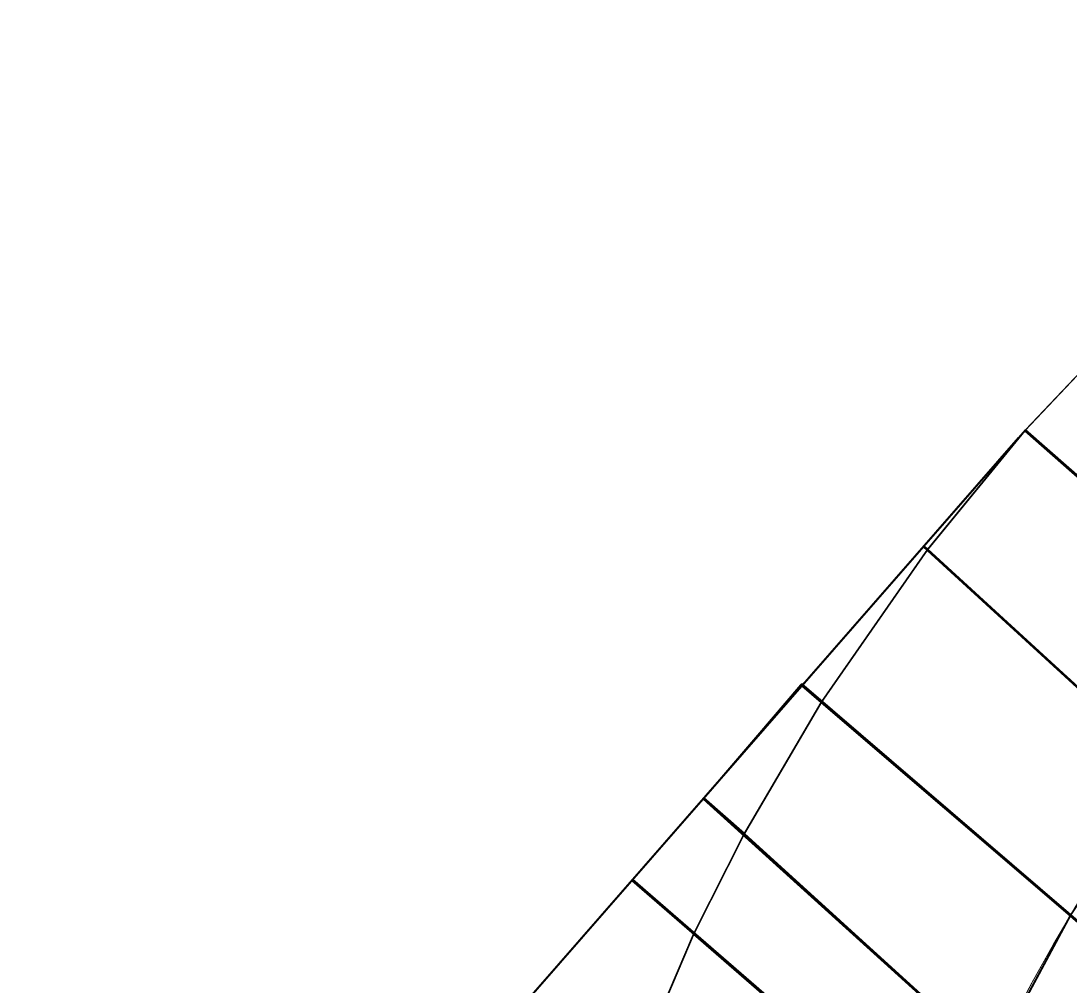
# Model space of a CAD drawing. Header units: millimetres. Extents: x 214.9 to 236.2, y -44.5 to -21.
# Drawn here: x 229.637 to 231.069, y -22.806 to -21.489 of the extents above; entities that cross this region are included whole.
import ezdxf

# ---------------------------------------------------------------- set-up
doc = ezdxf.new("R2010")
doc.units = ezdxf.units.MM
doc.header["$MEASUREMENT"] = 0
doc.layers.add('Camada 1', color=7, linetype='Continuous')
doc.layers.add('Layer1', color=10, linetype='Continuous', lineweight=35)

msp = doc.modelspace()

# ---------------------------------------------------------------- linework, layer by layer
for p, q in [((231.0061, -22.0477, 1.803), (231.1562, -21.8893, 1.8017)), ((231.1562, -21.8893, 2.2017), (231.0061, -22.0477, 2.2017)), ((231.0072, -22.0463, 0.0013), (231.1574, -21.8878)), ((231.1574, -21.8878, 0.4), (231.0072, -22.0463, 0.4)), ((231.0061, -22.0477, 1.8017), (229.3523, -23.9406, 1.8017)), ((231.0061, -22.0477, 1.8017), (229.3523, -23.9406, 1.8017)), ((231.0072, -22.0463), (229.3534, -23.9392)), ((229.3534, -23.9392), (230.9976, -22.0568)), ((231.0072, -22.0463), (229.3535, -23.9391)), ((230.8676, -22.2061, 2.2017), (231.0061, -22.0477, 2.2017)), ((230.8677, -22.2061, 2.2017), (231.0061, -22.0477, 2.2017)), ((230.8688, -22.2047, 0.4), (231.0072, -22.0463, 0.4)), ((230.8688, -22.2047, 0.4), (231.0072, -22.0463, 0.4)), ((231.0061, -22.0477, 1.8017), (230.8727, -22.2105, 1.8017)), ((230.8727, -22.2105, 2.2017), (231.0061, -22.0477, 2.2017)), ((231.0061, -22.0477, 1.8017), (230.8727, -22.2106, 1.8017)), ((230.8727, -22.2106, 2.2017), (231.0061, -22.0477, 2.2017)), ((231.0072, -22.0463), (230.8738, -22.2091)), ((230.8738, -22.2091, 0.4), (231.0072, -22.0463, 0.4)), ((231.0072, -22.0463), (230.8739, -22.2091)), ((230.8739, -22.2091, 0.4), (231.0072, -22.0463, 0.4)), ((231.0061, -22.0477, 1.8017), (231.0061, -22.0477, 2.2017)), ((231.0061, -22.0477, 1.8017), (231.0061, -22.0477, 2.2017)), ((231.0061, -22.0477, 1.8023), (231.3379, -22.3396, 1.8017)), ((231.0061, -22.0477, 2.2017), (231.3379, -22.3396, 2.2017)), ((231.0072, -22.0463), (231.0072, -22.0463, 0.4)), ((231.0072, -22.0463), (231.0072, -22.0463, 0.4)), ((231.0072, -22.0463, 0.0006), (231.3391, -22.3382)), ((231.0072, -22.0463, 0.4), (231.3391, -22.3382, 0.4)), ((229.3523, -23.9406, 1.8017), (230.9964, -22.0583, 1.8017)), ((230.8677, -22.2061, 1.8017), (230.7021, -22.3956, 1.8017)), ((230.8677, -22.2061, 2.2017), (230.7021, -22.3956, 2.2017)), ((230.8676, -22.2061, 1.8017), (230.7021, -22.3956, 1.8017)), ((230.8676, -22.2061, 2.2017), (230.7021, -22.3956, 2.2017)), ((230.8688, -22.2047), (230.7033, -22.3942)), ((230.8688, -22.2047, 0.4), (230.7033, -22.3942, 0.4)), ((230.8688, -22.2047), (230.7033, -22.3942)), ((230.8688, -22.2047, 0.4), (230.7033, -22.3942, 0.4)), ((230.8727, -22.2105, 1.8017), (230.7282, -22.4183, 1.8017)), ((230.7282, -22.4183, 2.2017), (230.8727, -22.2105, 2.2017)), ((230.8727, -22.2106, 1.8017), (230.7282, -22.4184, 1.8017)), ((230.7282, -22.4184, 2.2017), (230.8727, -22.2106, 2.2017)), ((230.8739, -22.2091), (230.7293, -22.4169)), ((230.7293, -22.4169, 0.4), (230.8739, -22.2091, 0.4)), ((230.8738, -22.2091), (230.7293, -22.417)), ((230.7293, -22.417, 0.4), (230.8738, -22.2091, 0.4)), ((230.8727, -22.2106, 1.8017), (230.8676, -22.2061, 1.8017)), ((230.8676, -22.2061, 1.8017), (230.8676, -22.2061, 2.2017)), ((230.8727, -22.2106, 2.2017), (230.8676, -22.2061, 2.2017)), ((230.8727, -22.2105, 1.8017), (230.8677, -22.2061, 1.8017)), ((230.8677, -22.2061, 1.8017), (230.8677, -22.2061, 2.2017)), ((230.8727, -22.2105, 2.2017), (230.8677, -22.2061, 2.2017)), ((230.8739, -22.2091), (230.8688, -22.2047)), ((230.8688, -22.2047), (230.8688, -22.2047, 0.4)), ((230.8739, -22.2091, 0.4), (230.8688, -22.2047, 0.4)), ((230.8738, -22.2091), (230.8688, -22.2047)), ((230.8688, -22.2047), (230.8688, -22.2047, 0.4)), ((230.8738, -22.2091, 0.4), (230.8688, -22.2047, 0.4)), ((230.8727, -22.2105, 1.8017), (230.8727, -22.2105, 2.2017)), ((230.8727, -22.2106, 1.8017), (230.8727, -22.2106, 2.2017)), ((230.8727, -22.2106, 1.8017), (231.2002, -22.5107, 1.8017)), ((231.2002, -22.5107, 2.2017), (230.8727, -22.2106, 2.2017)), ((230.8738, -22.2091), (230.8738, -22.2091, 0.4)), ((230.8738, -22.2091), (231.2013, -22.5093)), ((231.2013, -22.5093, 0.4), (230.8738, -22.2091, 0.4)), ((230.8739, -22.2091), (230.8739, -22.2091, 0.4)), ((230.7021, -22.3956, 2.2017), (230.5672, -22.5501, 2.2017)), ((230.7021, -22.3956, 2.2017), (230.5672, -22.5501, 2.2017)), ((230.7033, -22.3942, 0.4), (230.5683, -22.5486, 0.4)), ((230.7033, -22.3942, 0.4), (230.5683, -22.5487, 0.4)), ((230.7282, -22.4183, 1.8017), (230.7021, -22.3956, 1.8017)), ((230.7021, -22.3956, 1.8017), (230.7021, -22.3956, 2.2017)), ((230.7021, -22.3956, 2.2017), (230.7282, -22.4183, 2.2017)), ((230.7282, -22.4184, 1.8017), (230.7021, -22.3956, 1.8017)), ((230.7021, -22.3956, 1.8017), (230.7021, -22.3956, 2.2017)), ((230.7021, -22.3956, 2.2017), (230.7282, -22.4184, 2.2017)), ((230.7293, -22.4169), (230.7033, -22.3942)), ((230.7033, -22.3942), (230.7033, -22.3942, 0.4)), ((230.7033, -22.3942, 0.4), (230.7293, -22.4169, 0.4)), ((230.7293, -22.417), (230.7033, -22.3942)), ((230.7033, -22.3942), (230.7033, -22.3942, 0.4)), ((230.7033, -22.3942, 0.4), (230.7293, -22.417, 0.4)), ((230.6227, -22.5986, 1.8017), (230.7282, -22.4184, 1.8017)), ((230.7282, -22.4184, 2.2017), (230.6227, -22.5986, 2.2017)), ((230.6228, -22.5986, 1.8017), (230.7282, -22.4183, 1.8017)), ((230.7282, -22.4183, 2.2017), (230.6228, -22.5986, 2.2017)), ((230.6239, -22.5972), (230.7293, -22.4169)), ((230.7293, -22.4169, 0.4), (230.6239, -22.5972, 0.4)), ((230.6239, -22.5972), (230.7293, -22.417)), ((230.7293, -22.417, 0.4), (230.6239, -22.5972, 0.4)), ((230.7282, -22.4183, 1.8017), (230.7282, -22.4183, 2.2017)), ((230.7282, -22.4184, 1.8017), (230.7282, -22.4184, 2.2017)), ((230.7282, -22.4184, 1.8017), (231.068, -22.7095, 1.8017)), ((230.7282, -22.4184, 2.2017), (231.068, -22.7095, 2.2017)), ((230.7293, -22.4169), (230.7293, -22.4169, 0.4)), ((230.7293, -22.417), (230.7293, -22.417, 0.4)), ((230.7293, -22.417), (231.0691, -22.7081)), ((230.7293, -22.417, 0.4), (231.0691, -22.7081, 0.4)), ((231.2002, -22.5107, 1.8017), (231.068, -22.7095, 1.8017)), ((231.068, -22.7095, 2.2017), (231.2002, -22.5107, 2.2017)), ((231.2002, -22.5107, 2.1817), (231.068, -22.7095, 2.1817)), ((230.5672, -22.5501, 2.2017), (230.4702, -22.6611, 2.2017)), ((230.5672, -22.5501, 2.2017), (230.4702, -22.6611, 2.2017)), ((230.5683, -22.5486, 0.4), (230.4713, -22.6596, 0.4)), ((230.5683, -22.5487, 0.4), (230.4713, -22.6597, 0.4)), ((230.6228, -22.5986, 1.8017), (230.5672, -22.5501, 1.8017)), ((230.5672, -22.5501, 1.8017), (230.5672, -22.5501, 2.2017)), ((230.6228, -22.5986, 2.2017), (230.5672, -22.5501, 2.2017)), ((230.6227, -22.5986, 1.8017), (230.5672, -22.5501, 1.8017)), ((230.5672, -22.5501, 1.8017), (230.5672, -22.5501, 2.2017)), ((230.6227, -22.5986, 2.2017), (230.5672, -22.5501, 2.2017)), ((230.6239, -22.5972), (230.5683, -22.5486)), ((230.5683, -22.5486), (230.5683, -22.5486, 0.4)), ((230.6239, -22.5972, 0.4), (230.5683, -22.5486, 0.4)), ((230.6239, -22.5972), (230.5683, -22.5487)), ((230.5683, -22.5487), (230.5683, -22.5487, 0.4)), ((230.6239, -22.5972, 0.4), (230.5683, -22.5487, 0.4)), ((230.5541, -22.7344, 1.8017), (230.6228, -22.5986, 1.8017)), ((230.6228, -22.5986, 2.2017), (230.5541, -22.7344, 2.2017)), ((230.5541, -22.7344, 1.8017), (230.6227, -22.5986, 1.8017)), ((230.6227, -22.5986, 2.2017), (230.5541, -22.7344, 2.2017)), ((230.5553, -22.733), (230.6239, -22.5972)), ((230.6239, -22.5972, 0.4), (230.5553, -22.733, 0.4)), ((230.5553, -22.733), (230.6239, -22.5972)), ((230.6239, -22.5972, 0.4), (230.5553, -22.733, 0.4)), ((230.6227, -22.5986, 1.8017), (230.6227, -22.5986, 2.2017)), ((230.6227, -22.5986, 1.8017), (230.9617, -22.9065, 1.8017)), ((230.6227, -22.5986, 2.2017), (230.9617, -22.9065, 2.2017)), ((230.6228, -22.5986, 1.8017), (230.6228, -22.5986, 2.2017)), ((230.6239, -22.5972), (230.6239, -22.5972, 0.4)), ((230.6239, -22.5972), (230.6239, -22.5972, 0.4)), ((230.6239, -22.5972), (230.9628, -22.9051)), ((230.6239, -22.5972, 0.4), (230.9628, -22.9051, 0.4)), ((230.4702, -22.6611, 2.2017), (230.3253, -22.8269, 2.2017)), ((230.4702, -22.6611, 2.2017), (230.3253, -22.8269, 2.2017)), ((230.4713, -22.6596, 0.4), (230.3265, -22.8254, 0.4)), ((230.4713, -22.6597, 0.4), (230.3265, -22.8255, 0.4)), ((230.5541, -22.7344, 1.8017), (230.4702, -22.6611, 1.8017)), ((230.4702, -22.6611, 1.8017), (230.4702, -22.6611, 2.2017)), ((230.5541, -22.7344, 2.2017), (230.4702, -22.6611, 2.2017)), ((230.5541, -22.7344, 1.8017), (230.4702, -22.6611, 1.8017)), ((230.4702, -22.6611, 1.8017), (230.4702, -22.6611, 2.2017)), ((230.5541, -22.7344, 2.2017), (230.4702, -22.6611, 2.2017)), ((230.5553, -22.733), (230.4713, -22.6596)), ((230.4713, -22.6596), (230.4713, -22.6596, 0.4)), ((230.5553, -22.733, 0.4), (230.4713, -22.6596, 0.4)), ((230.5553, -22.733), (230.4713, -22.6597)), ((230.4713, -22.6597), (230.4713, -22.6597, 0.4)), ((230.5553, -22.733, 0.4), (230.4713, -22.6597, 0.4)), ((231.068, -22.7095, 1.8017), (230.9617, -22.9065, 1.8017)), ((230.9617, -22.9065, 2.2017), (231.068, -22.7095, 2.2017)), ((231.068, -22.7095, 2.1817), (230.9617, -22.9065, 2.1817)), ((231.0691, -22.7081), (230.9628, -22.9051)), ((230.9628, -22.9051, 0.4), (231.0691, -22.7081, 0.4)), ((231.0691, -22.7081, 0.38), (230.9628, -22.9051, 0.38)), ((231.068, -22.7095, 1.8017), (231.068, -22.7095, 2.2017)), ((231.068, -22.7095, 1.8017), (231.1808, -22.8077, 1.8017)), ((231.068, -22.7095, 1.8017), (231.068, -22.7095, 2.1817)), ((231.068, -22.7095, 2.1817), (231.1808, -22.8077, 2.1817)), ((230.4634, -22.9475, 1.8017), (230.5541, -22.7344, 1.8017)), ((230.5541, -22.7344, 2.2017), (230.4634, -22.9475, 2.2017)), ((230.4634, -22.9475, 1.8017), (230.5541, -22.7344, 1.8017)), ((230.5541, -22.7344, 2.2017), (230.4634, -22.9475, 2.2017)), ((230.4645, -22.946), (230.5553, -22.733)), ((230.5553, -22.733, 0.4), (230.4645, -22.946, 0.4)), ((230.4645, -22.9461), (230.5553, -22.733)), ((230.5553, -22.733, 0.4), (230.4645, -22.9461, 0.4)), ((230.5541, -22.7344, 1.8017), (230.5541, -22.7344, 2.2017)), ((230.5541, -22.7344, 1.8017), (230.5541, -22.7344, 2.2017)), ((230.5541, -22.7344, 1.8017), (230.9033, -23.0367, 1.8017)), ((230.5541, -22.7344, 2.2017), (230.9033, -23.0367, 2.2017)), ((230.5553, -22.733), (230.5553, -22.733, 0.4)), ((230.5553, -22.733), (230.5553, -22.733, 0.4)), ((230.5553, -22.733), (230.9044, -23.0353)), ((230.5553, -22.733, 0.4), (230.9044, -23.0353, 0.4))]:
    msp.add_line(p, q)
at = {"layer": 'Camada 1', "color": 250, "lineweight": 18}
for points in [[(235.7214, -23.9943, 1.8017), (235.7214, -22.6118, 1.8017), (234.5999, -21.4903, 1.8017), (233.2174, -21.4903, 1.8017), (233.2174, -21.4903, 1.8017), (231.8341, -21.4903, 1.8017), (230.7134, -22.6118, 1.8017), (230.7134, -23.9943, 1.8017), (230.7134, -23.9943, 1.8017), (230.7134, -25.3776, 1.8017), (231.8341, -26.4983, 1.8017), (233.2174, -26.4983, 1.8017), (233.2174, -26.4983, 1.8017), (234.5999, -26.4983, 1.8017), (235.7214, -25.3776, 1.8017), (235.7214, -23.9943, 1.8017)], [(235.7225, -23.9929), (235.7225, -22.6104), (234.601, -21.4889), (233.2185, -21.4889), (233.2185, -21.4889), (231.8352, -21.4889), (230.7145, -22.6104), (230.7145, -23.9929), (230.7145, -23.9929), (230.7145, -25.3762), (231.8352, -26.4969), (233.2185, -26.4969), (233.2185, -26.4969), (234.601, -26.4969), (235.7225, -25.3762), (235.7225, -23.9929)], [(235.5743, -23.9943, 1.8017), (235.5743, -22.6929, 1.8017), (234.5188, -21.6378, 1.8017), (233.2174, -21.6378, 1.8017), (233.2174, -21.6378, 1.8017), (231.9156, -21.6378, 1.8017), (230.8608, -22.6929, 1.8017), (230.8608, -23.9943, 1.8017), (230.8608, -23.9943, 1.8017), (230.8608, -25.2961, 1.8017), (231.9156, -26.3512, 1.8017), (233.2174, -26.3512, 1.8017), (233.2174, -26.3512, 1.8017), (234.5188, -26.3512, 1.8017), (235.5743, -25.2961, 1.8017), (235.5743, -23.9943, 1.8017)], [(235.5754, -23.9929), (235.5754, -22.6915), (234.5199, -21.6364), (233.2185, -21.6364), (233.2185, -21.6364), (231.9167, -21.6364), (230.8619, -22.6915), (230.8619, -23.9929), (230.8619, -23.9929), (230.8619, -25.2947), (231.9167, -26.3498), (233.2185, -26.3498), (233.2185, -26.3498), (234.5199, -26.3498), (235.5754, -25.2947), (235.5754, -23.9929)]]:
    msp.add_open_spline(points, degree=3, knots=[0, 0, 0, 0, 0.2, 0.2, 0.2, 0.2, 0.4, 0.4, 0.4, 0.4, 0.6, 0.6, 0.6, 0.6, 1, 1, 1, 1], dxfattribs=at)
at = {"layer": 'Layer1'}
for points in [[(231.1562, -21.8893, 1.8017), (231.1562, -21.8893, 2.2017), (231.0061, -22.0477, 2.2017), (231.0061, -22.0477, 1.8017)], [(231.5087, -22.1636, 2.2017), (231.3379, -22.3396, 2.2017), (231.0061, -22.0477, 2.2017), (231.1562, -21.8893, 2.2017)], [(231.1574, -21.8878), (231.1574, -21.8878, 0.4), (231.0072, -22.0463, 0.4), (231.0072, -22.0463)], [(231.5099, -22.1622, 0.4), (231.3391, -22.3382, 0.4), (231.0072, -22.0463, 0.4), (231.1574, -21.8878, 0.4)], [(231.0061, -22.0477, 1.803), (230.8676, -22.2061, 1.8017), (230.8676, -22.2061, 2.2017), (231.006, -22.0478, 2.2017)], [(231.3382, -22.3393, 2.2017), (231.2001, -22.5107, 2.2015), (230.8676, -22.2061, 2.2015), (231.006, -22.0478, 2.2017)], [(231.0072, -22.0463, 0.0013), (230.8688, -22.2047), (230.8688, -22.2047, 0.4), (231.0072, -22.0463, 0.4)], [(231.3394, -22.3379, 0.4), (231.2013, -22.5093, 0.3999), (230.8688, -22.2047, 0.3999), (231.0072, -22.0464, 0.4)], [(230.8677, -22.2061, 1.8017), (229.3523, -23.9406, 1.8017), (229.3523, -23.9406, 2.2017), (230.8677, -22.2061, 2.2017)], [(230.8688, -22.2047, 0), (229.3534, -23.9392), (229.3534, -23.9392, 0.4), (230.8688, -22.2047, 0.4)], [(231.068, -22.7095, 2.2017), (230.7021, -22.3956, 2.2017), (230.8676, -22.2061, 2.2017), (231.2002, -22.5107, 2.2017)], [(231.0691, -22.7081, 0.4), (230.7033, -22.3942, 0.4), (230.8688, -22.2047, 0.4), (231.2013, -22.5093, 0.4)], [(230.9617, -22.9065, 2.2017), (230.5672, -22.5501, 2.2016), (230.7008, -22.3944, 2.2017), (231.068, -22.7095, 2.2017)], [(230.9628, -22.9051, 0.4), (230.5683, -22.5487, 0.3999), (230.7019, -22.393, 0.4), (231.0691, -22.7081, 0.4)], [(231.3142, -22.604, 2.1817), (231.1808, -22.8077, 2.1817), (231.068, -22.7095, 2.1817), (231.2002, -22.5107, 2.1817)], [(231.2002, -22.5107, 2.1817), (231.068, -22.7095, 2.1817), (231.068, -22.7095, 2.2017), (231.2001, -22.5107, 2.2015)], [(231.2013, -22.5093, 0.38), (231.0691, -22.7081, 0.38), (231.0691, -22.7081, 0.4), (231.2013, -22.5093, 0.3999)], [(230.9033, -23.0367, 2.2017), (230.4702, -22.6611, 2.2017), (230.5672, -22.5501, 2.2016), (230.9617, -22.9065, 2.2017)], [(230.9044, -23.0353, 0.4), (230.4713, -22.6597, 0.4), (230.5683, -22.5486, 0.3999), (230.9628, -22.9051, 0.4)], [(230.9033, -23.0367, 2.2017), (230.8174, -23.2778, 2.2017), (230.3253, -22.8269, 2.2017), (230.4702, -22.6611, 2.2017)], [(230.9044, -23.0353, 0.4), (230.8186, -23.2764, 0.4), (230.3265, -22.8254, 0.4), (230.4713, -22.6597, 0.4)], [(231.068, -22.7095, 2.1817), (230.9617, -22.9065, 2.1817), (230.9617, -22.9065, 2.2017), (231.068, -22.7095, 2.2017)], [(231.1808, -22.8077, 2.1817), (231.076, -23.0089, 2.1817), (230.9617, -22.9065, 2.1817), (231.068, -22.7095, 2.1817)], [(231.0691, -22.7081, 0.38), (230.9628, -22.9051, 0.38), (230.9628, -22.9051, 0.4), (231.0691, -22.7081, 0.4)], [(231.182, -22.8063, 0.38), (231.0772, -23.0075, 0.38), (230.9628, -22.9051, 0.38), (231.0691, -22.7081, 0.38)]]:
    msp.add_3dface(points, dxfattribs=at)

doc.saveas('drawing.dxf')
